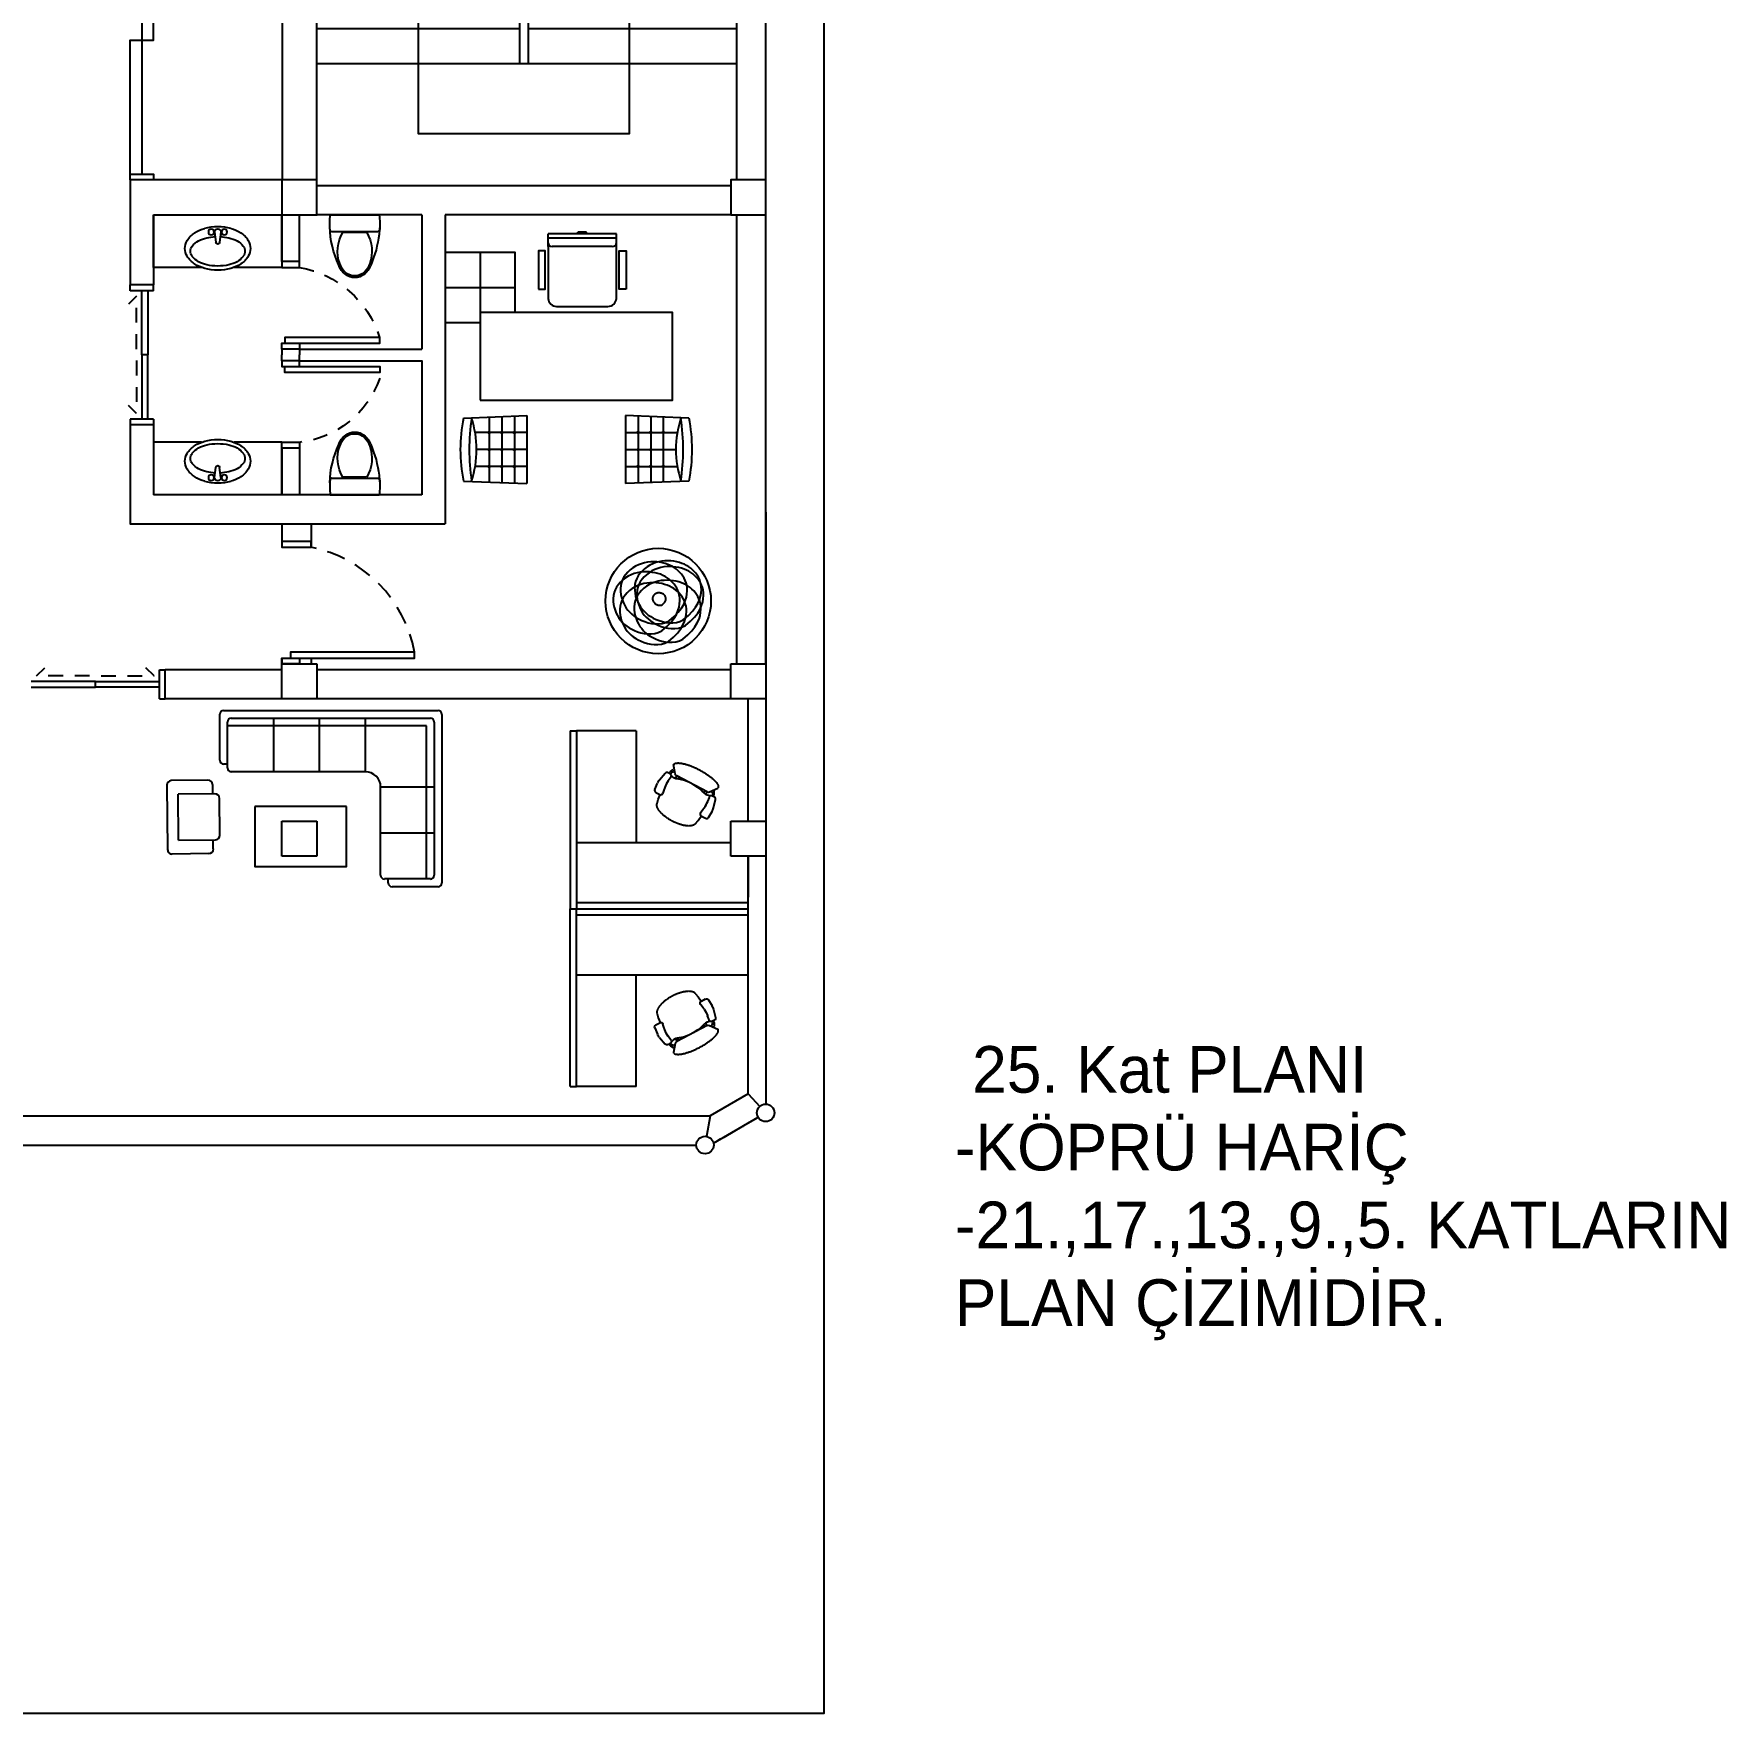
# Model space of a CAD drawing. Header units: millimetres. Extents: x -602 to 362, y 19021 to 19826.
# Drawn here: x -103.18 to -88.66, y 19642.04 to 19656.44 of the extents above; entities that cross this region are included whole.
import ezdxf

# ---------------------------------------------------------------- set-up
doc = ezdxf.new("R2010")
doc.units = ezdxf.units.MM
doc.linetypes.add('HIDDEN', pattern=[9.525, 6.35, -3.175])
for name, color, linetype in [('Duvar', 8, 'Continuous'), ('Kapı', 5, 'Continuous'), ('SectionCutEdges', 1, 'Continuous'), ('Tefriş', 254, 'Continuous')]:
    doc.layers.add(name, color=color, linetype=linetype)

# ---------------------------------------------------------------- blocks, each defined once
blk = doc.blocks.new('sofa 3')
for p, q in [((-2271, 232), (-2271, 900)), ((-2215, 955), (-157, 955)), ((-2160, 121), (-2160, 788)), ((-2104, 844), (-269, 844)), ((-1492, 844), (-1492, 65)), ((-825, 844), (-825, 65)), ((-602, 955), (900, 955)), ((-602, 844), (788, 844)), ((-157, 844), (-157, 65)), ((844, 788), (844, -1437)), ((955, 899), (955, -1548)), ((733, 733), (-2160, 733)), ((733, -1492), (733, 733)), ((-2160, 176), (-2215, 176)), ((-157, 65), (-2104, 65)), ((65, -1437), (65, -157)), ((844, -157), (65, -157)), ((844, -825), (65, -825)), ((788, -1492), (121, -1492)), ((176, -1548), (176, -1492)), ((900, -1604), (232, -1604))]:
    blk.add_line(p, q)
for centre, radius, start, end in [((-2215, 900), 55.6, 90, 180), ((-2104, 788), 55.6, 90, 180), ((788, 788), 55.6, 0, 90), ((900, 899), 55.6, 0, 90), ((-2215, 232), 55.6, 180, 270), ((-2104, 121), 55.6, 180, 270), ((-157, -157), 223, 0, 90), ((121, -1437), 55.6, 180, 270), ((788, -1437), 55.6, 270, 0), ((232, -1548), 55.6, 180, 270), ((900, -1548), 55.6, 270, 0)]:
    blk.add_arc(centre, radius, start, end)
blk = doc.blocks.new('AP00XXXX$0$A$C53421247-flat-2')
at = {"color": 0}
for p, q in [((-0.315, 0.7), (-0.311, 0.706)), ((-0.311, 0.706), (-0.306, 0.71)), ((-0.306, 0.71), (-0.301, 0.716)), ((-0.301, 0.716), (-0.297, 0.72)), ((-0.297, 0.72), (-0.292, 0.724)), ((-0.292, 0.724), (-0.287, 0.728)), ((-0.287, 0.728), (-0.283, 0.732)), ((-0.283, 0.732), (-0.279, 0.735)), ((-0.279, 0.735), (-0.274, 0.739)), ((-0.274, 0.739), (-0.27, 0.742)), ((-0.27, 0.742), (-0.266, 0.744)), ((-0.266, 0.744), (-0.262, 0.746)), ((-0.262, 0.746), (-0.259, 0.749)), ((-0.259, 0.749), (-0.254, 0.75)), ((-0.254, 0.75), (-0.251, 0.752)), ((-0.251, 0.752), (-0.247, 0.753)), ((-0.247, 0.753), (-0.244, 0.754)), ((-0.244, 0.754), (-0.24, 0.755)), ((-0.24, 0.755), (-0.238, 0.755)), ((-0.238, 0.755), (-0.234, 0.755)), ((-0.234, 0.755), (-0.231, 0.755)), ((-0.231, 0.755), (-0.229, 0.755)), ((-0.229, 0.755), (-0.226, 0.754)), ((-0.226, 0.754), (-0.223, 0.753)), ((-0.183, 0.665), (-0.221, 0.75)), ((-0.191, 0.711), (-0.2, 0.703)), ((-0.158, 0.712), (-0.191, 0.711)), ((-0.148, 0.71), (-0.158, 0.712)), ((-0.133, 0.705), (-0.148, 0.71)), ((-0.128, 0.715), (-0.139, 0.693)), ((-0.015, 0.705), (-0.101, 0.727)), ((-0.427, 0.526), (-0.423, 0.535)), ((-0.423, 0.535), (-0.419, 0.543)), ((-0.419, 0.543), (-0.415, 0.551)), ((-0.415, 0.551), (-0.411, 0.559)), ((-0.411, 0.559), (-0.406, 0.567)), ((-0.406, 0.567), (-0.402, 0.575)), ((-0.402, 0.575), (-0.397, 0.583)), ((-0.397, 0.583), (-0.393, 0.591)), ((-0.393, 0.591), (-0.388, 0.599)), ((-0.388, 0.599), (-0.383, 0.607)), ((-0.383, 0.607), (-0.379, 0.615)), ((-0.379, 0.615), (-0.374, 0.622)), ((-0.374, 0.622), (-0.369, 0.629)), ((-0.369, 0.629), (-0.364, 0.637)), ((-0.364, 0.637), (-0.36, 0.644)), ((-0.36, 0.644), (-0.354, 0.651)), ((-0.354, 0.651), (-0.35, 0.658)), ((-0.35, 0.658), (-0.345, 0.664)), ((-0.183, 0.639), (-0.35, 0.324)), ((-0.345, 0.664), (-0.34, 0.671)), ((-0.34, 0.671), (-0.335, 0.677)), ((-0.335, 0.677), (-0.33, 0.683)), ((-0.33, 0.683), (-0.325, 0.689)), ((-0.325, 0.689), (-0.321, 0.695)), ((-0.321, 0.695), (-0.315, 0.7)), ((-0.229, 0.542), (-0.259, 0.493)), ((-0.214, 0.562), (-0.229, 0.542)), ((-0.189, 0.587), (-0.214, 0.562)), ((-0.196, 0.614), (-0.174, 0.603)), ((-0.167, 0.61), (-0.189, 0.587)), ((-0.187, 0.676), (-0.186, 0.682)), ((-0.186, 0.682), (-0.179, 0.691)), ((-0.18, 0.652), (-0.183, 0.665)), ((-0.183, 0.639), (-0.18, 0.652)), ((-0.157, 0.622), (-0.183, 0.639)), ((-0.179, 0.691), (-0.155, 0.697)), ((-0.157, 0.622), (-0.167, 0.61)), ((-0.149, 0.638), (-0.157, 0.622)), ((-0.155, 0.697), (-0.14, 0.692)), ((-0.143, 0.659), (-0.149, 0.638)), ((-0.142, 0.662), (-0.143, 0.659)), ((-0.136, 0.666), (-0.142, 0.662)), ((-0.124, 0.659), (-0.081, 0.644)), ((-0.014, 0.607), (0.009, 0.591)), ((0.011, 0.591), (0.035, 0.571)), ((0.084, 0.653), (0.022, 0.69)), ((0.114, 0.546), (0.069, 0.577)), ((0.07, 0.579), (0.093, 0.622)), ((0.148, 0.518), (0.114, 0.546)), ((-0.482, 0.354), (-0.481, 0.361)), ((-0.482, 0.349), (-0.482, 0.354)), ((-0.481, 0.366), (-0.48, 0.373)), ((-0.481, 0.361), (-0.481, 0.366)), ((-0.48, 0.373), (-0.478, 0.379)), ((-0.478, 0.379), (-0.477, 0.386)), ((-0.477, 0.386), (-0.475, 0.393)), ((-0.475, 0.393), (-0.474, 0.4)), ((-0.474, 0.4), (-0.472, 0.407)), ((-0.472, 0.407), (-0.47, 0.414)), ((-0.47, 0.414), (-0.468, 0.421)), ((-0.468, 0.421), (-0.465, 0.429)), ((-0.465, 0.429), (-0.463, 0.437)), ((-0.463, 0.437), (-0.46, 0.445)), ((-0.46, 0.445), (-0.458, 0.453)), ((-0.458, 0.453), (-0.455, 0.46)), ((-0.455, 0.46), (-0.452, 0.469)), ((-0.452, 0.469), (-0.448, 0.477)), ((-0.448, 0.477), (-0.445, 0.485)), ((-0.445, 0.485), (-0.442, 0.493)), ((-0.442, 0.493), (-0.438, 0.501)), ((-0.438, 0.501), (-0.435, 0.509)), ((-0.435, 0.509), (-0.431, 0.518)), ((-0.431, 0.518), (-0.427, 0.526)), ((-0.303, 0.394), (-0.316, 0.328)), ((-0.3, 0.402), (-0.303, 0.394)), ((-0.28, 0.456), (-0.3, 0.402)), ((-0.259, 0.493), (-0.28, 0.456)), ((0.148, 0.518), (0.15, 0.517)), ((0.15, 0.517), (0.151, 0.516)), ((0.151, 0.516), (0.153, 0.514)), ((0.153, 0.514), (0.154, 0.512)), ((0.155, 0.353), (0.153, 0.349)), ((0.154, 0.512), (0.156, 0.51)), ((0.157, 0.358), (0.155, 0.353)), ((0.156, 0.51), (0.157, 0.509)), ((0.157, 0.509), (0.159, 0.507)), ((0.158, 0.362), (0.157, 0.358)), ((0.159, 0.366), (0.158, 0.362)), ((0.159, 0.507), (0.16, 0.505)), ((0.16, 0.371), (0.159, 0.366)), ((0.16, 0.505), (0.161, 0.503)), ((0.162, 0.375), (0.16, 0.371)), ((0.161, 0.503), (0.162, 0.502)), ((0.162, 0.502), (0.163, 0.499)), ((0.163, 0.379), (0.162, 0.375)), ((0.163, 0.499), (0.165, 0.497)), ((0.164, 0.384), (0.163, 0.379)), ((0.165, 0.388), (0.164, 0.384)), ((0.165, 0.497), (0.165, 0.494)), ((0.165, 0.494), (0.166, 0.492)), ((0.166, 0.392), (0.165, 0.388)), ((0.166, 0.492), (0.167, 0.49)), ((0.167, 0.396), (0.166, 0.392)), ((0.167, 0.49), (0.168, 0.487)), ((0.169, 0.405), (0.167, 0.4)), ((0.167, 0.4), (0.167, 0.396)), ((0.168, 0.487), (0.169, 0.484)), ((0.169, 0.484), (0.169, 0.481)), ((0.169, 0.481), (0.17, 0.478)), ((0.17, 0.416), (0.169, 0.412)), ((0.169, 0.412), (0.169, 0.409)), ((0.169, 0.409), (0.169, 0.405)), ((0.17, 0.478), (0.17, 0.476)), ((0.17, 0.476), (0.171, 0.473)), ((0.171, 0.42), (0.17, 0.416)), ((0.171, 0.473), (0.171, 0.47)), ((0.171, 0.47), (0.172, 0.467)), ((0.172, 0.428), (0.171, 0.424)), ((0.171, 0.424), (0.171, 0.42)), ((0.172, 0.467), (0.172, 0.463)), ((0.172, 0.463), (0.172, 0.46)), ((0.172, 0.46), (0.173, 0.457)), ((0.173, 0.454), (0.172, 0.45)), ((0.172, 0.45), (0.172, 0.447)), ((0.172, 0.447), (0.173, 0.443)), ((0.173, 0.443), (0.172, 0.439)), ((0.172, 0.439), (0.172, 0.436)), ((0.172, 0.436), (0.172, 0.432)), ((0.172, 0.432), (0.172, 0.428)), ((0.173, 0.457), (0.173, 0.454)), ((-0.483, 0.343), (-0.482, 0.349)), ((-0.483, 0.338), (-0.483, 0.343)), ((-0.483, 0.333), (-0.483, 0.338)), ((-0.482, 0.328), (-0.483, 0.333)), ((-0.482, 0.323), (-0.482, 0.328)), ((-0.482, 0.32), (-0.482, 0.323)), ((-0.481, 0.315), (-0.482, 0.32)), ((-0.48, 0.311), (-0.481, 0.315)), ((-0.479, 0.307), (-0.48, 0.311)), ((-0.478, 0.304), (-0.479, 0.307)), ((-0.477, 0.301), (-0.478, 0.304)), ((-0.475, 0.298), (-0.477, 0.301)), ((-0.473, 0.296), (-0.475, 0.298)), ((-0.471, 0.294), (-0.473, 0.296)), ((-0.469, 0.292), (-0.471, 0.294)), ((-0.37, 0.307), (-0.465, 0.291)), ((-0.413, 0.285), (-0.411, 0.3)), ((-0.394, 0.257), (-0.413, 0.285)), ((-0.375, 0.242), (-0.394, 0.257)), ((-0.386, 0.301), (-0.391, 0.289)), ((-0.391, 0.289), (-0.38, 0.266)), ((-0.38, 0.305), (-0.386, 0.301)), ((-0.38, 0.266), (-0.366, 0.258)), ((-0.368, 0.255), (-0.38, 0.233)), ((-0.308, 0.145), (-0.375, 0.204)), ((-0.357, 0.312), (-0.37, 0.307)), ((-0.35, 0.324), (-0.357, 0.312)), ((-0.319, 0.31), (-0.35, 0.324)), ((-0.342, 0.275), (-0.344, 0.267)), ((-0.341, 0.277), (-0.342, 0.275)), ((-0.329, 0.294), (-0.341, 0.277)), ((-0.34, 0.266), (-0.295, 0.233)), ((-0.337, 0.348), (-0.315, 0.335)), ((-0.321, 0.305), (-0.329, 0.294)), ((-0.318, 0.312), (-0.321, 0.305)), ((-0.316, 0.328), (-0.318, 0.312)), ((-0.227, 0.2), (-0.201, 0.189)), ((-0.199, 0.189), (-0.168, 0.179)), ((0.054, 0.177), (0.051, 0.174)), ((0.057, 0.181), (0.054, 0.177)), ((0.06, 0.183), (0.057, 0.181)), ((0.062, 0.187), (0.06, 0.183)), ((0.066, 0.19), (0.062, 0.187)), ((0.068, 0.194), (0.066, 0.19)), ((0.071, 0.197), (0.068, 0.194)), ((0.074, 0.201), (0.071, 0.197)), ((0.076, 0.204), (0.074, 0.201)), ((0.079, 0.209), (0.076, 0.204)), ((0.082, 0.212), (0.079, 0.209)), ((0.085, 0.216), (0.082, 0.212)), ((0.088, 0.22), (0.085, 0.216)), ((0.091, 0.223), (0.088, 0.22)), ((0.094, 0.228), (0.091, 0.223)), ((0.096, 0.232), (0.094, 0.228)), ((0.099, 0.236), (0.096, 0.232)), ((0.101, 0.239), (0.099, 0.236)), ((0.104, 0.244), (0.101, 0.239)), ((0.106, 0.247), (0.104, 0.244)), ((0.109, 0.252), (0.106, 0.247)), ((0.111, 0.257), (0.109, 0.252)), ((0.114, 0.26), (0.111, 0.257)), ((0.116, 0.265), (0.114, 0.26)), ((0.119, 0.269), (0.116, 0.265)), ((0.121, 0.273), (0.119, 0.269)), ((0.123, 0.277), (0.121, 0.273)), ((0.125, 0.282), (0.123, 0.277)), ((0.127, 0.286), (0.125, 0.282)), ((0.13, 0.291), (0.127, 0.286)), ((0.132, 0.296), (0.13, 0.291)), ((0.134, 0.3), (0.132, 0.296)), ((0.136, 0.304), (0.134, 0.3)), ((0.138, 0.309), (0.136, 0.304)), ((0.14, 0.313), (0.138, 0.309)), ((0.141, 0.318), (0.14, 0.313)), ((0.144, 0.322), (0.141, 0.318)), ((0.145, 0.327), (0.144, 0.322)), ((0.147, 0.331), (0.145, 0.327)), ((0.149, 0.335), (0.147, 0.331)), ((0.15, 0.34), (0.149, 0.335)), ((0.152, 0.344), (0.15, 0.34)), ((0.153, 0.349), (0.152, 0.344)), ((-0.206, 0.095), (-0.274, 0.123)), ((-0.176, 0.105), (-0.154, 0.146)), ((-0.103, 0.13), (-0.153, 0.149)), ((-0.062, 0.119), (-0.103, 0.13)), ((-0.06, 0.118), (-0.062, 0.119)), ((-0.058, 0.117), (-0.06, 0.118)), ((-0.056, 0.117), (-0.058, 0.117)), ((-0.054, 0.117), (-0.056, 0.117)), ((-0.051, 0.116), (-0.054, 0.117)), ((-0.049, 0.116), (-0.051, 0.116)), ((-0.048, 0.116), (-0.049, 0.116)), ((-0.045, 0.116), (-0.048, 0.116)), ((-0.043, 0.116), (-0.045, 0.116)), ((-0.04, 0.116), (-0.043, 0.116)), ((-0.038, 0.117), (-0.04, 0.116)), ((-0.035, 0.117), (-0.038, 0.117)), ((-0.033, 0.117), (-0.035, 0.117)), ((-0.031, 0.118), (-0.033, 0.117)), ((-0.028, 0.119), (-0.031, 0.118)), ((-0.025, 0.119), (-0.028, 0.119)), ((-0.023, 0.12), (-0.025, 0.119)), ((-0.02, 0.121), (-0.023, 0.12)), ((-0.018, 0.123), (-0.02, 0.121)), ((-0.015, 0.124), (-0.018, 0.123)), ((-0.012, 0.125), (-0.015, 0.124)), ((-0.009, 0.126), (-0.012, 0.125)), ((-0.007, 0.128), (-0.009, 0.126)), ((-0.004, 0.129), (-0.007, 0.128)), ((-0.001, 0.131), (-0.004, 0.129)), ((0.002, 0.133), (-0.001, 0.131)), ((0.005, 0.134), (0.002, 0.133)), ((0.008, 0.136), (0.005, 0.134)), ((0.01, 0.138), (0.008, 0.136)), ((0.013, 0.14), (0.01, 0.138)), ((0.016, 0.142), (0.013, 0.14)), ((0.019, 0.144), (0.016, 0.142)), ((0.022, 0.147), (0.019, 0.144)), ((0.024, 0.149), (0.022, 0.147)), ((0.027, 0.151), (0.024, 0.149)), ((0.03, 0.154), (0.027, 0.151)), ((0.033, 0.157), (0.03, 0.154)), ((0.036, 0.159), (0.033, 0.157)), ((0.04, 0.162), (0.036, 0.159)), ((0.043, 0.165), (0.04, 0.162)), ((0.045, 0.168), (0.043, 0.165)), ((0.048, 0.171), (0.045, 0.168)), ((0.051, 0.174), (0.048, 0.171))]:
    blk.add_line(p, q, dxfattribs=at)
for centre, radius, start, end in [((-0.226, 0.747), 0.00587, 24.1637, 63.0231), ((-0.107, 0.704), 0.0235, 75.8107, 151.1162), ((-0.05, 0.568), 0.141, 59.4825, 75.8107), ((-0.119, 0.681), 0.0235, 151.1162, 235.1431), ((-0.119, 0.681), 0.0235, 235.1431, 256.7996), ((-0.204, 0.345), 0.324, 54.1745, 67.7214), ((-0.004, 0.572), 0.0235, 51.1082, 56.248), ((0.049, 0.59), 0.0235, 231.1082, 332.4182), ((0.072, 0.633), 0.0235, 332.4182, 59.4825), ((-0.465, 0.297), 0.00587, 230.3011, 279.9373), ((-0.359, 0.222), 0.0235, 151.0859, 229.3263), ((-0.348, 0.244), 0.0235, 72.284, 151.0859), ((-0.12, 0.505), 0.324, 237.1149, 250.6618), ((-0.192, 0.211), 0.0235, 248.5883, 253.7281), ((-0.175, 0.157), 0.0235, 332.4182, 70.7438), ((-0.216, 0.251), 0.141, 229.0257, 245.3538), ((-0.197, 0.116), 0.0235, 246.0859, 332.4182)]:
    blk.add_arc(centre, radius, start, end, dxfattribs=at)
blk = doc.blocks.new('Çekirdek')
for points in [[(-4.017, 19655.187), (-4.017, 19655.587)], [(-3.867, 19655.187), (-3.867, 19655.587)], [(-4.017, 19654.437), (-4.017, 19654.387)], [(-4.017, 19654.337), (-4.017, 19654.387)], [(-3.867, 19654.437), (-3.867, 19654.387)], [(-3.867, 19654.337), (-3.867, 19654.387)], [(-4.017, 19653.587), (-4.017, 19653.187)], [(-3.867, 19653.587), (-3.867, 19653.187)]]:
    blk.add_lwpolyline(points)
at = {"layer": 'Duvar'}
for p, q in [((-2.717, 19660.737), (-2.567, 19660.737)), ((-2.717, 19659.587), (-2.567, 19659.587)), ((-5.979, 19659.287), (-5.979, 19656.887)), ((-5.979, 19659.287), (-5.904, 19659.287)), ((-5.904, 19659.287), (-5.904, 19656.887)), ((-4.017, 19655.187), (-3.867, 19655.187)), ((-4.017, 19654.437), (-3.867, 19654.437)), ((-4.017, 19654.337), (-3.867, 19654.337)), ((-4.017, 19653.587), (-3.867, 19653.587))]:
    blk.add_line(p, q, dxfattribs=at)
at = {"layer": 'Duvar', "linetype": 'HIDDEN', "ltscale": 0.025}
for p, q in [((-6.848, 19657.637), (-6.848, 19659.287)), ((-5.979, 19657.787), (-7.717, 19657.487))]:
    blk.add_line(p, q, dxfattribs=at)
at = {"layer": 'Duvar'}
for points in [[(-7.767, 19651.737), (-8.017, 19651.737), (-8.017, 19663.437)], [(-8.017, 19661.037), (-2.567, 19661.037), (-2.567, 19660.737), (-7.767, 19660.737), (-7.767, 19659.587)], [(-2.717, 19659.637), (-3.806, 19659.637), (-3.806, 19659.687), (-2.642, 19659.687), (-2.642, 19659.637)], [(-4.167, 19655.887), (-4.167, 19659.587)], [(-3.867, 19659.587), (-2.567, 19659.587), (-2.567, 19659.287), (-3.869, 19659.287), (-3.869, 19657.737), (-2.567, 19657.737), (-2.567, 19657.437), (-3.869, 19657.437), (-3.869, 19655.887), (-2.567, 19655.887), (-2.567, 19655.587)], [(-7.767, 19659.287), (-7.767, 19655.887)], [(-6.848, 19659.287), (-6.99, 19659.146)], [(-5.036, 19659.287), (-5.036, 19656.287), (-6.848, 19656.287), (-6.848, 19656.287), (-6.848, 19657.637)], [(-4.167, 19659.287), (-5.904, 19659.287)], [(-4.167, 19658.987), (-5.904, 19658.987)], [(-4.167, 19658.687), (-5.904, 19658.687)], [(-4.167, 19658.387), (-5.904, 19658.387)], [(-4.167, 19658.087), (-5.904, 19658.087)], [(-4.167, 19657.787), (-5.904, 19657.787)], [(-5.979, 19657.487), (-7.717, 19657.487)], [(-4.167, 19657.487), (-5.904, 19657.487)], [(-5.979, 19657.187), (-7.767, 19657.187)], [(-4.167, 19657.187), (-5.904, 19657.187)], [(-5.979, 19656.887), (-7.767, 19656.887)], [(-5.904, 19656.887), (-5.979, 19656.887)], [(-4.167, 19656.887), (-5.904, 19656.887)], [(-7.717, 19655.837), (-4.169, 19655.837)], [(-7.767, 19655.587), (-7.767, 19651.737)], [(-7.717, 19655.587), (-5.267, 19655.587)], [(-5.267, 19655.587), (-5.267, 19652.937)], [(-5.067, 19655.587), (-5.067, 19654.437)], [(-5.067, 19655.587), (-4.169, 19655.587)], [(-2.767, 19655.587), (-4.169, 19655.587)], [(-2.767, 19655.587), (-2.767, 19654.987)], [(-2.567, 19655.587), (-2.567, 19654.987)], [(-4.017, 19654.437), (-5.067, 19654.437)], [(-4.017, 19654.337), (-5.067, 19654.337), (-5.067, 19653.187)], [(-2.767, 19653.787), (-2.767, 19653.187)], [(-2.567, 19653.787), (-2.567, 19653.187)], [(-2.567, 19653.187), (-2.567, 19652.937), (-5.267, 19652.937)], [(-5.067, 19653.187), (-2.767, 19653.187)]]:
    blk.add_lwpolyline(points, dxfattribs=at)
at = {"layer": 'Duvar', "linetype": 'HIDDEN', "ltscale": 0.025}
for points in [[(-5.979, 19659.287), (-7.717, 19659.287)], [(-5.979, 19658.987), (-7.767, 19658.987)], [(-5.979, 19658.687), (-7.767, 19658.687)], [(-5.979, 19658.387), (-7.767, 19658.387)], [(-5.979, 19658.087), (-7.767, 19658.087)], [(-5.979, 19657.787), (-7.767, 19657.787)]]:
    blk.add_lwpolyline(points, dxfattribs=at)
at = {"layer": 'Duvar', "linetype": 'HIDDEN'}
blk.add_lwpolyline([(-6.848, 19659.287), (-6.707, 19659.146)], dxfattribs=at)
at = {"layer": 'Duvar'}
blk.add_circle((-5.036, 19659.287), 0.05, dxfattribs=at)
at = {"layer": 'Duvar', "linetype": 'HIDDEN', "ltscale": 0.025}
blk.add_arc((-2.736, 19659.615), 1.072, 88.9836, 176.1457, dxfattribs=at)
at = {"layer": 'Kapı'}
for points in [[(-2.567, 19660.737), (-2.567, 19660.687), (-2.717, 19660.687), (-2.717, 19660.737)], [(-2.567, 19659.587), (-2.567, 19659.637), (-2.717, 19659.637), (-2.717, 19659.587)], [(-2.567, 19659.287), (-2.567, 19659.237), (-2.767, 19659.237), (-2.767, 19659.287)], [(-2.667, 19659.237), (-2.667, 19658.937), (-2.767, 19658.937), (-2.767, 19659.237)], [(-2.567, 19657.787), (-2.567, 19658.937), (-2.667, 19658.937), (-2.667, 19657.787)], [(-2.567, 19657.737), (-2.567, 19657.787), (-2.767, 19657.787), (-2.767, 19657.737)], [(-2.567, 19657.437), (-2.567, 19657.387), (-2.767, 19657.387), (-2.767, 19657.437)], [(-2.667, 19657.387), (-2.667, 19657.087), (-2.767, 19657.087), (-2.767, 19657.387)], [(-2.567, 19655.937), (-2.567, 19657.087), (-2.667, 19657.087), (-2.667, 19655.937)], [(-2.567, 19655.887), (-2.567, 19655.937), (-2.767, 19655.937), (-2.767, 19655.887)], [(-3.867, 19655.187), (-3.867, 19655.137), (-4.017, 19655.137), (-4.017, 19655.187)], [(-2.767, 19654.987), (-2.567, 19654.987)], [(-2.767, 19654.937), (-2.767, 19654.987)], [(-2.767, 19654.937), (-2.567, 19654.937)], [(-2.717, 19654.937), (-2.717, 19654.387), (-2.667, 19654.387), (-2.667, 19654.937)], [(-2.567, 19654.937), (-2.567, 19654.987)], [(-4.006, 19654.487), (-4.706, 19654.487), (-4.706, 19654.537), (-3.892, 19654.537), (-3.892, 19654.487)], [(-3.867, 19654.437), (-3.867, 19654.487), (-4.017, 19654.487), (-4.017, 19654.437)], [(-3.867, 19654.337), (-3.867, 19654.287), (-4.017, 19654.287), (-4.017, 19654.337)], [(-2.717, 19653.837), (-2.717, 19654.387), (-2.667, 19654.387), (-2.667, 19653.837)], [(-4.006, 19654.287), (-4.706, 19654.287), (-4.706, 19654.237), (-3.892, 19654.237), (-3.892, 19654.287)], [(-2.767, 19653.837), (-2.567, 19653.837)], [(-2.767, 19653.837), (-2.767, 19653.787)], [(-2.767, 19653.787), (-2.567, 19653.787)], [(-2.567, 19653.837), (-2.567, 19653.787)], [(-3.867, 19653.587), (-3.867, 19653.637), (-4.017, 19653.637), (-4.017, 19653.587)]]:
    blk.add_lwpolyline(points, dxfattribs=at)
at = {"layer": 'Kapı', "linetype": 'HIDDEN', "ltscale": 0.02}
for points in [[(-2.621, 19654.437), (-2.621, 19654.891), (-2.55, 19654.821)], [(-2.621, 19654.338), (-2.621, 19653.884), (-2.55, 19653.954)]]:
    blk.add_lwpolyline(points, dxfattribs=at)
for centre, radius, start, end in [((-3.867, 19654.27), 0.88, 99.7932, 162.3205), ((-3.927, 19654.456), 0.824, 199.0532, 263.736)]:
    blk.add_arc(centre, radius, start, end, dxfattribs=at)
at = {"layer": 'SectionCutEdges'}
for p, q in [((-8.017, 19659.287), (-8.017, 19659.587)), ((-8.017, 19659.587), (-7.717, 19659.587)), ((-7.717, 19659.587), (-7.717, 19659.287)), ((-4.167, 19659.587), (-3.867, 19659.587)), ((-4.167, 19659.587), (-3.867, 19659.587)), ((-4.167, 19659.287), (-4.167, 19659.587)), ((-3.867, 19659.587), (-3.867, 19659.287)), ((-3.867, 19659.587), (-3.867, 19659.287)), ((-7.717, 19659.287), (-8.017, 19659.287)), ((-3.867, 19659.287), (-4.167, 19659.287)), ((-3.867, 19659.287), (-4.167, 19659.287)), ((-8.017, 19657.437), (-8.017, 19657.737)), ((-8.017, 19657.737), (-7.717, 19657.737)), ((-7.717, 19657.737), (-7.717, 19657.437)), ((-4.167, 19657.737), (-3.867, 19657.737)), ((-4.167, 19657.437), (-4.167, 19657.737)), ((-4.167, 19657.737), (-3.867, 19657.737)), ((-4.167, 19657.437), (-4.167, 19657.737)), ((-3.867, 19657.737), (-3.867, 19657.437)), ((-3.867, 19657.737), (-3.867, 19657.437)), ((-7.717, 19657.437), (-8.017, 19657.437)), ((-3.867, 19657.437), (-4.167, 19657.437)), ((-3.867, 19657.437), (-4.167, 19657.437)), ((-4.167, 19655.887), (-3.867, 19655.887)), ((-4.167, 19655.587), (-4.167, 19655.887)), ((-4.167, 19655.887), (-3.867, 19655.887)), ((-4.167, 19655.587), (-4.167, 19655.887)), ((-3.867, 19655.887), (-3.867, 19655.587)), ((-3.867, 19655.887), (-3.867, 19655.587))]:
    blk.add_line(p, q, dxfattribs=at)
blk.add_lwpolyline([(-8.017, 19655.887), (-7.717, 19655.887), (-7.717, 19655.587), (-8.017, 19655.587)], close=True, dxfattribs=at)
at = {"layer": 'Tefriş'}
for p, q in [((-4.282, 19655.587), (-4.702, 19655.587)), ((-4.277, 19655.54), (-4.282, 19655.587)), ((-4.282, 19655.443), (-4.277, 19655.49)), ((-4.277, 19655.49), (-4.277, 19655.54)), ((-4.293, 19655.445), (-4.691, 19655.445)), ((-4.594, 19655.436), (-4.39, 19655.436)), ((-4.293, 19655.445), (-4.282, 19655.443)), ((-3.344, 19655.44), (-3.333, 19655.353)), ((-3.29, 19655.44), (-3.301, 19655.353)), ((-4.293, 19653.33), (-4.691, 19653.33)), ((-4.594, 19653.339), (-4.39, 19653.339)), ((-4.293, 19653.33), (-4.282, 19653.331)), ((-4.282, 19653.331), (-4.277, 19653.285)), ((-3.344, 19653.335), (-3.333, 19653.422)), ((-3.29, 19653.335), (-3.301, 19653.422)), ((-4.282, 19653.187), (-4.702, 19653.187)), ((-4.277, 19653.235), (-4.282, 19653.187)), ((-4.277, 19653.285), (-4.277, 19653.235))]:
    blk.add_line(p, q, dxfattribs=at)
for points in [[(-3.867, 19655.587), (-3.867, 19655.137), (-3.457, 19655.137)], [(-3.177, 19655.137), (-2.767, 19655.137), (-2.767, 19655.587)], [(-3.867, 19653.187), (-3.867, 19653.637), (-3.457, 19653.637)], [(-3.177, 19653.637), (-2.767, 19653.637), (-2.767, 19653.187)]]:
    blk.add_lwpolyline(points, dxfattribs=at)
for centre in [(-3.373, 19655.441), (-3.261, 19655.441), (-3.373, 19653.334), (-3.261, 19653.334)]:
    blk.add_circle(centre, 0.0244, dxfattribs=at)
for centre, radius, start, end in [((-4.267, 19655.515), 0.44, 170.5377, 187.7399), ((-4.161, 19655.504), 0.546, 182.1851, 188.8848), ((-5.118, 19655.511), 0.841, 335.1445, 358.1585), ((-3.348, 19655.182), 0.301, 105.4371, 123.6901), ((-3.317, 19655.068), 0.42, 90, 105.4371), ((-3.317, 19655.44), 0.0271, 0, 180), ((-3.317, 19655.068), 0.42, 74.5629, 90), ((-3.285, 19655.182), 0.301, 56.3099, 74.5629), ((-4.677, 19655.474), 0.032, 214.7073, 244.7492), ((-3.765, 19655.533), 0.942, 186.8522, 203.4891), ((-4.328, 19655.277), 0.311, 149.1276, 200.0898), ((-4.656, 19655.277), 0.311, 339.9102, 30.8724), ((-3.47, 19655.3), 0.127, 148.1465, 180), ((-3.397, 19655.255), 0.214, 123.6901, 148.1465), ((-3.402, 19655.216), 0.169, 118.369, 142.5096), ((-3.351, 19655.121), 0.277, 102.6081, 118.369), ((-3.317, 19654.97), 0.432, 92.9466, 102.6081), ((-3.317, 19655.353), 0.0161, 180, 0), ((-3.317, 19654.97), 0.432, 77.3919, 87.0534), ((-3.283, 19655.121), 0.277, 61.631, 77.3919), ((-3.232, 19655.216), 0.169, 37.4904, 61.631), ((-3.237, 19655.255), 0.214, 31.8535, 56.3099), ((-3.163, 19655.3), 0.127, 0, 31.8535), ((-3.47, 19655.3), 0.127, 180, 211.8535), ((-3.397, 19655.346), 0.214, 211.8535, 236.3099), ((-3.479, 19655.276), 0.0715, 142.5096, 180), ((-3.479, 19655.276), 0.0715, 180, 217.4904), ((-3.402, 19655.335), 0.169, 217.4904, 241.631), ((-3.351, 19655.43), 0.277, 241.631, 257.3919), ((-3.283, 19655.43), 0.277, 282.6081, 298.369), ((-3.232, 19655.335), 0.169, 298.369, 322.5096), ((-3.237, 19655.346), 0.214, 303.6901, 328.1465), ((-3.154, 19655.276), 0.0715, 0, 37.4904), ((-3.154, 19655.276), 0.0715, 322.5096, 0), ((-3.163, 19655.3), 0.127, 328.1465, 0), ((-4.48, 19655.203), 0.155, 197.2477, 249.5476), ((-4.47, 19655.21), 0.155, 194.7786, 226.8543), ((-4.492, 19655.186), 0.122, 226.8543, 313.1457), ((-4.492, 19655.172), 0.122, 249.5476, 290.4524), ((-4.503, 19655.203), 0.155, 290.4524, 342.7523), ((-4.514, 19655.21), 0.155, 313.1457, 345.2214), ((-3.348, 19655.418), 0.301, 236.3099, 254.5629), ((-3.317, 19655.533), 0.42, 254.5629, 270), ((-3.317, 19655.581), 0.432, 257.3919, 270), ((-3.317, 19655.581), 0.432, 270, 282.6081), ((-3.317, 19655.533), 0.42, 270, 285.4371), ((-3.285, 19655.418), 0.301, 285.4371, 303.6901), ((-4.492, 19653.603), 0.122, 69.5476, 110.4524), ((-3.765, 19653.242), 0.942, 156.5109, 173.1478), ((-4.328, 19653.498), 0.311, 159.9102, 210.8724), ((-4.48, 19653.572), 0.155, 110.4524, 162.7523), ((-4.47, 19653.565), 0.155, 133.1457, 165.2214), ((-4.492, 19653.589), 0.122, 46.8543, 133.1457), ((-4.503, 19653.572), 0.155, 17.2477, 69.5476), ((-4.514, 19653.565), 0.155, 14.7786, 46.8543), ((-4.656, 19653.498), 0.311, 329.1276, 20.0898), ((-5.118, 19653.264), 0.841, 1.8415, 24.8555), ((-3.397, 19653.429), 0.214, 123.6901, 148.1465), ((-3.402, 19653.44), 0.169, 118.369, 142.5096), ((-3.348, 19653.357), 0.301, 105.4371, 123.6901), ((-3.351, 19653.345), 0.277, 102.6081, 118.369), ((-3.317, 19653.242), 0.42, 90, 105.4371), ((-3.317, 19653.194), 0.432, 90, 102.6081), ((-3.317, 19653.242), 0.42, 74.5629, 90), ((-3.317, 19653.194), 0.432, 77.3919, 90), ((-3.283, 19653.345), 0.277, 61.631, 77.3919), ((-3.285, 19653.357), 0.301, 56.3099, 74.5629), ((-3.232, 19653.44), 0.169, 37.4904, 61.631), ((-3.237, 19653.429), 0.214, 31.8535, 56.3099), ((-3.47, 19653.475), 0.127, 148.1465, 180), ((-3.47, 19653.475), 0.127, 180, 211.8535), ((-3.479, 19653.499), 0.0715, 142.5096, 180), ((-3.479, 19653.499), 0.0715, 180, 217.4904), ((-3.402, 19653.559), 0.169, 217.4904, 241.631), ((-3.317, 19653.422), 0.0161, 0, 180), ((-3.232, 19653.559), 0.169, 298.369, 322.5096), ((-3.154, 19653.499), 0.0715, 0, 37.4904), ((-3.154, 19653.499), 0.0715, 322.5096, 0), ((-3.163, 19653.475), 0.127, 0, 31.8535), ((-3.163, 19653.475), 0.127, 328.1465, 0), ((-4.267, 19653.26), 0.44, 172.2601, 189.4623), ((-4.161, 19653.271), 0.546, 171.1152, 177.8149), ((-4.677, 19653.301), 0.032, 115.2508, 145.2927), ((-3.397, 19653.52), 0.214, 211.8535, 236.3099), ((-3.348, 19653.593), 0.301, 236.3099, 254.5629), ((-3.351, 19653.654), 0.277, 241.631, 257.3919), ((-3.317, 19653.707), 0.42, 254.5629, 270), ((-3.317, 19653.805), 0.432, 257.3919, 267.0534), ((-3.317, 19653.335), 0.0271, 180, 0), ((-3.317, 19653.707), 0.42, 270, 285.4371), ((-3.317, 19653.805), 0.432, 272.9466, 282.6081), ((-3.283, 19653.654), 0.277, 282.6081, 298.369), ((-3.285, 19653.593), 0.301, 285.4371, 303.6901), ((-3.237, 19653.52), 0.214, 303.6901, 328.1465)]:
    blk.add_arc(centre, radius, start, end, dxfattribs=at)
at = {"layer": 'Kapı', "insert": (4.092, 19653.941), "char_height": 0.5, "attachment_point": 1}
blk.add_mtext_dynamic_manual_height_columns('{\\fEvogria|b0|i0|c162|p2;WC}', width=2.09358, gutter_width=1, heights=[0], dxfattribs=at)

msp = doc.modelspace()

# ---------------------------------------------------------------- linework, layer by layer
at = {"layer": 'Duvar'}
msp.add_line((-100.8, 19652.087), (-101.05, 19652.087), dxfattribs=at)
msp.add_lwpolyline([(-117.4, 19671.737), (-117.4, 19642.037), (-96.4, 19642.037), (-96.4, 19671.737)], close=True, dxfattribs=at)
for points in [[(-96.9, 19652.337), (-96.9, 19651.037)], [(-101.05, 19652.237), (-101.05, 19652.037)], [(-100.8, 19652.237), (-100.8, 19652.037)], [(-101.05, 19650.987), (-102.05, 19650.987)], [(-101.05, 19651.087), (-101.05, 19651.037)], [(-100.8, 19651.087), (-100.8, 19651.037)], [(-97.2, 19650.987), (-100.75, 19650.987)], [(-101.05, 19650.737), (-102.05, 19650.737)], [(-97.2, 19650.737), (-100.75, 19650.737)], [(-97.05, 19649.687), (-97.05, 19650.737)], [(-96.9, 19650.737), (-96.9, 19649.687)]]:
    msp.add_lwpolyline(points, dxfattribs=at)
at = {"layer": 'Kapı'}
msp.add_line((-100.9, 19651.037), (-101.05, 19651.037), dxfattribs=at)
for points in [[(-101.05, 19652.087), (-101.05, 19652.037), (-100.8, 19652.037), (-100.8, 19652.087)], [(-100.9, 19651.087), (-99.912, 19651.087), (-99.912, 19651.137), (-100.975, 19651.137), (-100.975, 19651.087)], [(-102.1, 19650.737), (-102.1, 19650.987)], [(-102.1, 19650.987), (-102.05, 19650.987)], [(-102.05, 19650.737), (-102.05, 19650.987)], [(-101.05, 19651.037), (-101.05, 19651.087), (-100.9, 19651.087), (-100.9, 19651.037)], [(-103.2, 19650.837), (-102.65, 19650.837), (-102.65, 19650.887), (-103.2, 19650.887)], [(-102.1, 19650.837), (-102.65, 19650.837), (-102.65, 19650.887), (-102.1, 19650.887)], [(-102.1, 19650.737), (-102.05, 19650.737)]]:
    msp.add_lwpolyline(points, dxfattribs=at)
at = {"layer": 'Kapı', "linetype": 'HIDDEN', "ltscale": 0.02}
for points in [[(-102.7, 19650.933), (-103.154, 19650.933), (-103.084, 19651.004)], [(-102.601, 19650.933), (-102.146, 19650.933), (-102.217, 19651.004)]]:
    msp.add_lwpolyline(points, dxfattribs=at)
at = {"layer": 'Kapı', "linetype": 'HIDDEN', "ltscale": 0.025}
msp.add_arc((-101.022, 19650.93), 1.129, 10.5844, 78.7007, dxfattribs=at)
at = {"layer": 'SectionCutEdges'}
for p, q in [((-101.05, 19651.037), (-100.75, 19651.037)), ((-101.05, 19650.737), (-101.05, 19651.037)), ((-100.75, 19651.037), (-100.75, 19650.737)), ((-97.2, 19651.037), (-96.9, 19651.037)), ((-97.2, 19650.737), (-97.2, 19651.037)), ((-96.9, 19651.037), (-96.9, 19650.737)), ((-100.75, 19650.737), (-101.05, 19650.737)), ((-96.9, 19650.737), (-97.2, 19650.737)), ((-101.05, 19649.687), (-100.75, 19649.687)), ((-101.05, 19649.387), (-101.05, 19649.687)), ((-100.75, 19649.687), (-100.75, 19649.387)), ((-97.2, 19649.687), (-96.9, 19649.687)), ((-97.2, 19649.387), (-97.2, 19649.687)), ((-96.9, 19649.687), (-96.9, 19649.387)), ((-100.75, 19649.387), (-101.05, 19649.387)), ((-96.9, 19649.387), (-97.2, 19649.387)), ((-97.05, 19647.349), (-97.05, 19649.387)), ((-97.05, 19647.349), (-97.05, 19649.387)), ((-96.9, 19649.387), (-96.9, 19647.436)), ((-97.05, 19647.349), (-97.377, 19647.16)), ((-96.9, 19647.436), (-96.9, 19647.264)), ((-104.423, 19647.16), (-97.377, 19647.16)), ((-97.257, 19646.979), (-97.103, 19647.068)), ((-97.103, 19647.068), (-97.087, 19647.078)), ((-97.103, 19647.068), (-97.095, 19647.073)), ((-97.095, 19647.073), (-97.087, 19647.078)), ((-97.087, 19647.078), (-96.965, 19647.148)), ((-97.087, 19647.078), (-96.975, 19647.142)), ((-104.305, 19646.91), (-97.496, 19646.91)), ((-97.312, 19646.948), (-97.288, 19646.962))]:
    msp.add_line(p, q, dxfattribs=at)
for points in [[(-97.05, 19647.349), (-96.951, 19647.241)], [(-97.377, 19647.16), (-97.408, 19646.984)], [(-97.348, 19646.927), (-97.103, 19647.068)]]:
    msp.add_lwpolyline(points, dxfattribs=at)
for centre in [(-96.901, 19647.186), (-97.421, 19646.91)]:
    msp.add_circle(centre, 0.0748, dxfattribs=at)
at = {"layer": 'Tefriş'}
for p, q in [((-98.511, 19654.726), (-98.511, 19654.74)), ((-98.437, 19654.74), (-98.511, 19654.74)), ((-98.437, 19654.726), (-98.437, 19654.74)), ((-98.181, 19654.726), (-98.767, 19654.726)), ((-98.767, 19654.689), (-98.767, 19654.726)), ((-98.181, 19654.689), (-98.767, 19654.689)), ((-98.767, 19654.616), (-98.767, 19654.689)), ((-98.767, 19654.616), (-98.767, 19654.176)), ((-98.217, 19654.616), (-98.731, 19654.616)), ((-98.181, 19654.689), (-98.181, 19654.726)), ((-98.181, 19654.652), (-98.181, 19654.689)), ((-98.181, 19654.176), (-98.181, 19654.652)), ((-99.35, 19654.565), (-99.35, 19654.05)), ((-99.65, 19654.265), (-99.05, 19654.265)), ((-98.694, 19654.102), (-98.254, 19654.102)), ((-99.492, 19653.145), (-98.949, 19653.166)), ((-99.272, 19653.154), (-99.272, 19652.597)), ((-99.164, 19653.158), (-99.164, 19652.592)), ((-99.056, 19653.162), (-99.056, 19652.588)), ((-98.949, 19653.166), (-98.949, 19652.584)), ((-97.559, 19653.145), (-98.102, 19653.166)), ((-98.102, 19653.166), (-98.102, 19652.584)), ((-97.995, 19653.162), (-97.995, 19652.588)), ((-97.887, 19653.158), (-97.887, 19652.592)), ((-97.779, 19653.154), (-97.779, 19652.597)), ((-98.949, 19653.021), (-99.392, 19653.021)), ((-98.102, 19653.021), (-97.659, 19653.021)), ((-98.949, 19652.875), (-99.38, 19652.875)), ((-98.102, 19652.875), (-97.671, 19652.875)), ((-98.949, 19652.73), (-99.392, 19652.73)), ((-98.102, 19652.73), (-97.659, 19652.73)), ((-99.492, 19652.605), (-98.949, 19652.584)), ((-97.559, 19652.605), (-98.102, 19652.584)), ((-98.577, 19650.464), (-98.523, 19650.464)), ((-98.577, 19650.464), (-98.577, 19648.964)), ((-98.577, 19650.464), (-98.577, 19648.937)), ((-98.523, 19650.464), (-98.523, 19648.937)), ((-98.011, 19650.464), (-98.523, 19650.464)), ((-98.011, 19650.464), (-98.011, 19649.504)), ((-102.038, 19649.996), (-102.031, 19649.445)), ((-101.684, 19650.04), (-101.999, 19650.036)), ((-101.645, 19650.001), (-101.644, 19649.922)), ((-101.626, 19649.922), (-101.941, 19649.918)), ((-101.936, 19649.525), (-101.941, 19649.918)), ((-101.582, 19649.569), (-101.586, 19649.884)), ((-100.495, 19649.815), (-101.282, 19649.815)), ((-101.936, 19649.525), (-101.621, 19649.529)), ((-101.936, 19649.525), (-101.621, 19649.529)), ((-101.638, 19649.45), (-101.639, 19649.529)), ((-101.676, 19649.41), (-101.991, 19649.406)), ((-98.523, 19649.504), (-97.2, 19649.504)), ((-97.05, 19649.387), (-97.05, 19649.037)), ((-98.577, 19647.411), (-98.577, 19648.937)), ((-98.577, 19648.937), (-97.05, 19648.937)), ((-98.577, 19648.937), (-97.05, 19648.937)), ((-98.523, 19648.991), (-97.05, 19648.991)), ((-98.523, 19647.411), (-98.523, 19648.937)), ((-98.577, 19647.411), (-98.577, 19648.911)), ((-98.523, 19648.884), (-97.05, 19648.884)), ((-98.523, 19648.371), (-97.05, 19648.371)), ((-98.011, 19647.411), (-98.011, 19648.371)), ((-98.577, 19647.411), (-98.523, 19647.411)), ((-98.011, 19647.411), (-98.523, 19647.411))]:
    msp.add_line(p, q, dxfattribs=at)
for points in [[(-99.05, 19654.05), (-99.05, 19654.565), (-99.65, 19654.565), (-99.65, 19653.965), (-99.35, 19653.965)], [(-97.729, 19651.406), (-97.685, 19651.443), (-97.651, 19651.479), (-97.624, 19651.514), (-97.604, 19651.547), (-97.59, 19651.578), (-97.581, 19651.608), (-97.576, 19651.636), (-97.574, 19651.663), (-97.575, 19651.688), (-97.578, 19651.711), (-97.584, 19651.733), (-97.591, 19651.753), (-97.6, 19651.772), (-97.61, 19651.789), (-97.622, 19651.806), (-97.636, 19651.821), (-97.65, 19651.835), (-97.666, 19651.848), (-97.683, 19651.861), (-97.701, 19651.872), (-97.72, 19651.882), (-97.741, 19651.89), (-97.763, 19651.898), (-97.786, 19651.903), (-97.81, 19651.908), (-97.835, 19651.911), (-97.861, 19651.912), (-97.887, 19651.911), (-97.914, 19651.908), (-97.94, 19651.904), (-97.966, 19651.896), (-97.992, 19651.887), (-98.017, 19651.874), (-98.04, 19651.86), (-98.062, 19651.843), (-98.082, 19651.824), (-98.101, 19651.804), (-98.116, 19651.782), (-98.129, 19651.759), (-98.138, 19651.735), (-98.144, 19651.71), (-98.147, 19651.684), (-98.146, 19651.658), (-98.143, 19651.633), (-98.138, 19651.607), (-98.13, 19651.583), (-98.12, 19651.559), (-98.109, 19651.537), (-98.096, 19651.516), (-98.082, 19651.497), (-98.066, 19651.479), (-98.049, 19651.462), (-98.03, 19651.447), (-98.009, 19651.433), (-97.987, 19651.42), (-97.963, 19651.409), (-97.936, 19651.399), (-97.909, 19651.39), (-97.88, 19651.384), (-97.85, 19651.38), (-97.82, 19651.38), (-97.789, 19651.384), (-97.759, 19651.392), (-97.729, 19651.406)], [(-97.607, 19651.415), (-97.564, 19651.452), (-97.529, 19651.488), (-97.502, 19651.523), (-97.482, 19651.556), (-97.468, 19651.587), (-97.459, 19651.617), (-97.454, 19651.645), (-97.452, 19651.672), (-97.453, 19651.697), (-97.456, 19651.72), (-97.462, 19651.742), (-97.469, 19651.762), (-97.478, 19651.781), (-97.488, 19651.798), (-97.5, 19651.815), (-97.514, 19651.83), (-97.528, 19651.844), (-97.544, 19651.857), (-97.561, 19651.87), (-97.579, 19651.881), (-97.598, 19651.891), (-97.619, 19651.899), (-97.641, 19651.907), (-97.664, 19651.912), (-97.688, 19651.917), (-97.713, 19651.92), (-97.739, 19651.921), (-97.765, 19651.92), (-97.792, 19651.917), (-97.818, 19651.913), (-97.844, 19651.905), (-97.87, 19651.896), (-97.895, 19651.883), (-97.918, 19651.869), (-97.94, 19651.852), (-97.961, 19651.833), (-97.979, 19651.813), (-97.994, 19651.791), (-98.007, 19651.768), (-98.016, 19651.744), (-98.022, 19651.719), (-98.025, 19651.693), (-98.024, 19651.667), (-98.021, 19651.642), (-98.016, 19651.616), (-98.008, 19651.592), (-97.998, 19651.568), (-97.987, 19651.546), (-97.974, 19651.525), (-97.96, 19651.506), (-97.944, 19651.488), (-97.927, 19651.471), (-97.908, 19651.456), (-97.887, 19651.442), (-97.865, 19651.429), (-97.841, 19651.418), (-97.815, 19651.408), (-97.787, 19651.399), (-97.758, 19651.393), (-97.728, 19651.389), (-97.698, 19651.389), (-97.667, 19651.393), (-97.637, 19651.401), (-97.607, 19651.415)], [(-97.589, 19651.365), (-97.545, 19651.403), (-97.511, 19651.438), (-97.484, 19651.473), (-97.464, 19651.506), (-97.45, 19651.538), (-97.441, 19651.568), (-97.436, 19651.596), (-97.434, 19651.623), (-97.435, 19651.647), (-97.438, 19651.671), (-97.444, 19651.692), (-97.451, 19651.712), (-97.46, 19651.731), (-97.47, 19651.749), (-97.482, 19651.765), (-97.496, 19651.78), (-97.51, 19651.795), (-97.526, 19651.808), (-97.543, 19651.82), (-97.561, 19651.831), (-97.58, 19651.841), (-97.601, 19651.85), (-97.623, 19651.857), (-97.646, 19651.863), (-97.67, 19651.867), (-97.695, 19651.87), (-97.721, 19651.871), (-97.747, 19651.871), (-97.774, 19651.868), (-97.8, 19651.863), (-97.826, 19651.856), (-97.852, 19651.846), (-97.877, 19651.834), (-97.9, 19651.819), (-97.922, 19651.802), (-97.943, 19651.784), (-97.961, 19651.763), (-97.976, 19651.741), (-97.989, 19651.718), (-97.998, 19651.694), (-98.004, 19651.669), (-98.007, 19651.644), (-98.006, 19651.618), (-98.003, 19651.592), (-97.998, 19651.567), (-97.99, 19651.542), (-97.98, 19651.519), (-97.969, 19651.496), (-97.956, 19651.475), (-97.942, 19651.456), (-97.926, 19651.438), (-97.909, 19651.422), (-97.89, 19651.406), (-97.869, 19651.393), (-97.847, 19651.38), (-97.823, 19651.368), (-97.796, 19651.358), (-97.769, 19651.349), (-97.74, 19651.343), (-97.71, 19651.339), (-97.68, 19651.339), (-97.649, 19651.343), (-97.619, 19651.352), (-97.589, 19651.365)], [(-97.792, 19651.32), (-97.749, 19651.357), (-97.714, 19651.393), (-97.687, 19651.428), (-97.667, 19651.461), (-97.653, 19651.492), (-97.644, 19651.522), (-97.639, 19651.551), (-97.637, 19651.577), (-97.638, 19651.602), (-97.642, 19651.626), (-97.647, 19651.647), (-97.654, 19651.667), (-97.663, 19651.686), (-97.673, 19651.704), (-97.686, 19651.72), (-97.699, 19651.735), (-97.713, 19651.75), (-97.729, 19651.763), (-97.746, 19651.775), (-97.764, 19651.786), (-97.784, 19651.796), (-97.804, 19651.805), (-97.826, 19651.812), (-97.849, 19651.818), (-97.873, 19651.822), (-97.898, 19651.825), (-97.924, 19651.826), (-97.95, 19651.826), (-97.977, 19651.823), (-98.003, 19651.818), (-98.029, 19651.811), (-98.055, 19651.801), (-98.08, 19651.789), (-98.103, 19651.774), (-98.125, 19651.757), (-98.146, 19651.739), (-98.164, 19651.718), (-98.179, 19651.696), (-98.192, 19651.673), (-98.201, 19651.649), (-98.207, 19651.624), (-98.21, 19651.598), (-98.209, 19651.573), (-98.206, 19651.547), (-98.201, 19651.522), (-98.193, 19651.497), (-98.183, 19651.473), (-98.172, 19651.451), (-98.159, 19651.43), (-98.145, 19651.411), (-98.129, 19651.393), (-98.112, 19651.376), (-98.093, 19651.361), (-98.072, 19651.347), (-98.05, 19651.335), (-98.026, 19651.323), (-98, 19651.313), (-97.972, 19651.304), (-97.943, 19651.298), (-97.913, 19651.294), (-97.883, 19651.294), (-97.852, 19651.298), (-97.822, 19651.307), (-97.792, 19651.32)], [(-97.735, 19651.228), (-97.692, 19651.265), (-97.657, 19651.301), (-97.63, 19651.335), (-97.61, 19651.368), (-97.596, 19651.4), (-97.587, 19651.43), (-97.582, 19651.458), (-97.58, 19651.485), (-97.581, 19651.51), (-97.584, 19651.533), (-97.59, 19651.555), (-97.597, 19651.575), (-97.606, 19651.593), (-97.616, 19651.611), (-97.628, 19651.627), (-97.642, 19651.643), (-97.656, 19651.657), (-97.672, 19651.67), (-97.689, 19651.682), (-97.707, 19651.693), (-97.726, 19651.703), (-97.747, 19651.712), (-97.769, 19651.719), (-97.792, 19651.725), (-97.816, 19651.73), (-97.841, 19651.733), (-97.867, 19651.734), (-97.893, 19651.733), (-97.92, 19651.73), (-97.946, 19651.725), (-97.972, 19651.718), (-97.998, 19651.708), (-98.023, 19651.696), (-98.046, 19651.682), (-98.068, 19651.665), (-98.089, 19651.646), (-98.107, 19651.626), (-98.122, 19651.604), (-98.135, 19651.581), (-98.144, 19651.556), (-98.15, 19651.531), (-98.153, 19651.506), (-98.152, 19651.48), (-98.149, 19651.454), (-98.144, 19651.429), (-98.136, 19651.405), (-98.126, 19651.381), (-98.115, 19651.358), (-98.102, 19651.338), (-98.088, 19651.318), (-98.072, 19651.3), (-98.055, 19651.284), (-98.036, 19651.269), (-98.015, 19651.255), (-97.993, 19651.242), (-97.969, 19651.231), (-97.943, 19651.22), (-97.915, 19651.212), (-97.886, 19651.205), (-97.856, 19651.202), (-97.826, 19651.202), (-97.795, 19651.206), (-97.765, 19651.214), (-97.735, 19651.228)], [(-97.611, 19651.248), (-97.568, 19651.285), (-97.534, 19651.321), (-97.507, 19651.356), (-97.487, 19651.389), (-97.472, 19651.42), (-97.463, 19651.45), (-97.459, 19651.479), (-97.457, 19651.505), (-97.458, 19651.53), (-97.461, 19651.553), (-97.466, 19651.575), (-97.473, 19651.595), (-97.482, 19651.614), (-97.493, 19651.631), (-97.505, 19651.648), (-97.518, 19651.663), (-97.533, 19651.677), (-97.549, 19651.691), (-97.566, 19651.703), (-97.584, 19651.714), (-97.603, 19651.724), (-97.624, 19651.732), (-97.645, 19651.74), (-97.668, 19651.746), (-97.692, 19651.75), (-97.718, 19651.753), (-97.743, 19651.754), (-97.77, 19651.753), (-97.796, 19651.751), (-97.823, 19651.746), (-97.849, 19651.738), (-97.874, 19651.729), (-97.899, 19651.717), (-97.923, 19651.702), (-97.945, 19651.685), (-97.965, 19651.667), (-97.983, 19651.646), (-97.999, 19651.624), (-98.011, 19651.601), (-98.021, 19651.577), (-98.027, 19651.552), (-98.029, 19651.526), (-98.029, 19651.501), (-98.026, 19651.475), (-98.02, 19651.45), (-98.012, 19651.425), (-98.003, 19651.401), (-97.991, 19651.379), (-97.979, 19651.358), (-97.964, 19651.339), (-97.949, 19651.321), (-97.931, 19651.304), (-97.913, 19651.289), (-97.892, 19651.275), (-97.869, 19651.263), (-97.845, 19651.251), (-97.819, 19651.241), (-97.791, 19651.232), (-97.762, 19651.226), (-97.733, 19651.222), (-97.702, 19651.222), (-97.672, 19651.226), (-97.641, 19651.235), (-97.611, 19651.248)], [(-97.788, 19651.544), (-97.779, 19651.551), (-97.772, 19651.559), (-97.767, 19651.566), (-97.763, 19651.572), (-97.76, 19651.578), (-97.758, 19651.584), (-97.757, 19651.59), (-97.757, 19651.595), (-97.757, 19651.6), (-97.758, 19651.605), (-97.759, 19651.609), (-97.76, 19651.613), (-97.762, 19651.617), (-97.764, 19651.621), (-97.766, 19651.624), (-97.769, 19651.627), (-97.772, 19651.63), (-97.775, 19651.633), (-97.778, 19651.635), (-97.782, 19651.637), (-97.786, 19651.639), (-97.79, 19651.641), (-97.794, 19651.642), (-97.799, 19651.644), (-97.804, 19651.644), (-97.809, 19651.645), (-97.814, 19651.645), (-97.819, 19651.645), (-97.825, 19651.645), (-97.83, 19651.644), (-97.835, 19651.642), (-97.84, 19651.64), (-97.845, 19651.638), (-97.85, 19651.635), (-97.854, 19651.631), (-97.858, 19651.628), (-97.862, 19651.624), (-97.865, 19651.619), (-97.868, 19651.615), (-97.87, 19651.61), (-97.871, 19651.605), (-97.871, 19651.6), (-97.871, 19651.595), (-97.871, 19651.589), (-97.869, 19651.584), (-97.868, 19651.579), (-97.866, 19651.575), (-97.864, 19651.57), (-97.861, 19651.566), (-97.858, 19651.562), (-97.855, 19651.559), (-97.852, 19651.555), (-97.848, 19651.552), (-97.844, 19651.549), (-97.839, 19651.547), (-97.834, 19651.545), (-97.829, 19651.543), (-97.824, 19651.541), (-97.818, 19651.54), (-97.812, 19651.539), (-97.806, 19651.539), (-97.8, 19651.54), (-97.794, 19651.541), (-97.788, 19651.544)], [(-101.282, 19649.815), (-101.282, 19649.3), (-100.495, 19649.3), (-100.495, 19649.815)]]:
    msp.add_lwpolyline(points, dxfattribs=at)
for points in [[(-98.85, 19654.25), (-98.792, 19654.25), (-98.792, 19654.58), (-98.85, 19654.58)], [(-98.098, 19654.25), (-98.156, 19654.25), (-98.156, 19654.58), (-98.098, 19654.58)], [(-99.35, 19653.3), (-97.7, 19653.3), (-97.7, 19654.05), (-99.35, 19654.05)]]:
    msp.add_lwpolyline(points, close=True, dxfattribs=at)
for centre, radius in [((-99.272, 19653.021), 0.00664), ((-99.164, 19653.021), 0.00664), ((-99.056, 19653.021), 0.00664), ((-97.995, 19653.021), 0.00664), ((-97.887, 19653.021), 0.00664), ((-97.779, 19653.021), 0.00664), ((-99.272, 19652.875), 0.00664), ((-99.164, 19652.875), 0.00664), ((-99.056, 19652.875), 0.00664), ((-97.995, 19652.875), 0.00664), ((-97.887, 19652.875), 0.00664), ((-97.779, 19652.875), 0.00664), ((-99.272, 19652.73), 0.00664), ((-99.164, 19652.73), 0.00664), ((-99.056, 19652.73), 0.00664), ((-97.995, 19652.73), 0.00664), ((-97.887, 19652.73), 0.00664), ((-97.779, 19652.73), 0.00664), ((-97.822, 19651.576), 0.452)]:
    msp.add_circle(centre, radius, dxfattribs=at)
for centre, radius, start, end in [((-98.731, 19654.652), 0.0367, 180, 270), ((-98.217, 19654.652), 0.0367, 270, 0), ((-98.694, 19654.176), 0.0733, 180, 183.9713), ((-98.694, 19654.176), 0.0733, 183.9713, 270), ((-98.254, 19654.176), 0.0733, 270, 356.0287), ((-98.254, 19654.176), 0.0733, 356.0287, 0), ((-98.169, 19652.875), 1.351, 168.4695, 191.5305), ((-97.582, 19652.875), 1.861, 171.6583, 188.3417), ((-100.239, 19652.875), 0.859, 341.6818, 18.3182), ((-96.812, 19652.875), 0.859, 161.6818, 198.3182), ((-99.469, 19652.875), 1.861, 351.6583, 8.3417), ((-98.882, 19652.875), 1.351, 348.4695, 11.5305), ((-101.998, 19649.996), 0.0394, 90.7327, 180.7327), ((-101.684, 19650.001), 0.0394, 0.7327, 90.7327), ((-101.625, 19649.883), 0.0394, 0.7327, 90.7327), ((-101.621, 19649.568), 0.0394, 270.7327, 0.7327), ((-101.991, 19649.445), 0.0394, 180.7327, 270.7327), ((-101.677, 19649.449), 0.0394, 270.7327, 0.7327)]:
    msp.add_arc(centre, radius, start, end, dxfattribs=at)

# ---------------------------------------------------------------- block references
at = {"layer": 'Duvar', "xscale": -1}
msp.add_blockref('Çekirdek', (-104.917, -0.7), dxfattribs=at)
at = {"layer": 'Tefriş', "xscale": 0.0005905511811023622, "yscale": 0.0005905511811023622, "zscale": 0.0005905511811023622}
msp.add_blockref('sofa 3', (-100.242, 19650.073), dxfattribs=at)
at = {"layer": 'Tefriş', "yscale": 0.8250000000000001, "zscale": 0.8250000000000001}
for p, xscale, rotation in [((-97.93, 19649.789), 0.8250000000000001, 270.000000000142), ((-97.93, 19648.086), -0.8250000000000001, 269.999999999858)]:
    msp.add_blockref('AP00XXXX$0$A$C53421247-flat-2', p, dxfattribs=dict(at, xscale=xscale, rotation=rotation))

# ---------------------------------------------------------------- texts
at = {"insert": (-95.279, 19647.759), "char_height": 0.4, "attachment_point": 1}
msp.add_mtext_dynamic_manual_height_columns('\\pt3.2;{\\fEvogria|b0|i0|c162|p2; 25. Kat PLANI\\P-KÖPRÜ HARİÇ -21.,17.,13.,9.,5. KATLARIN PLAN ÇİZİMİDİR.}', width=6.91106, gutter_width=0.05, heights=[0], dxfattribs=at)

doc.saveas('drawing.dxf')
